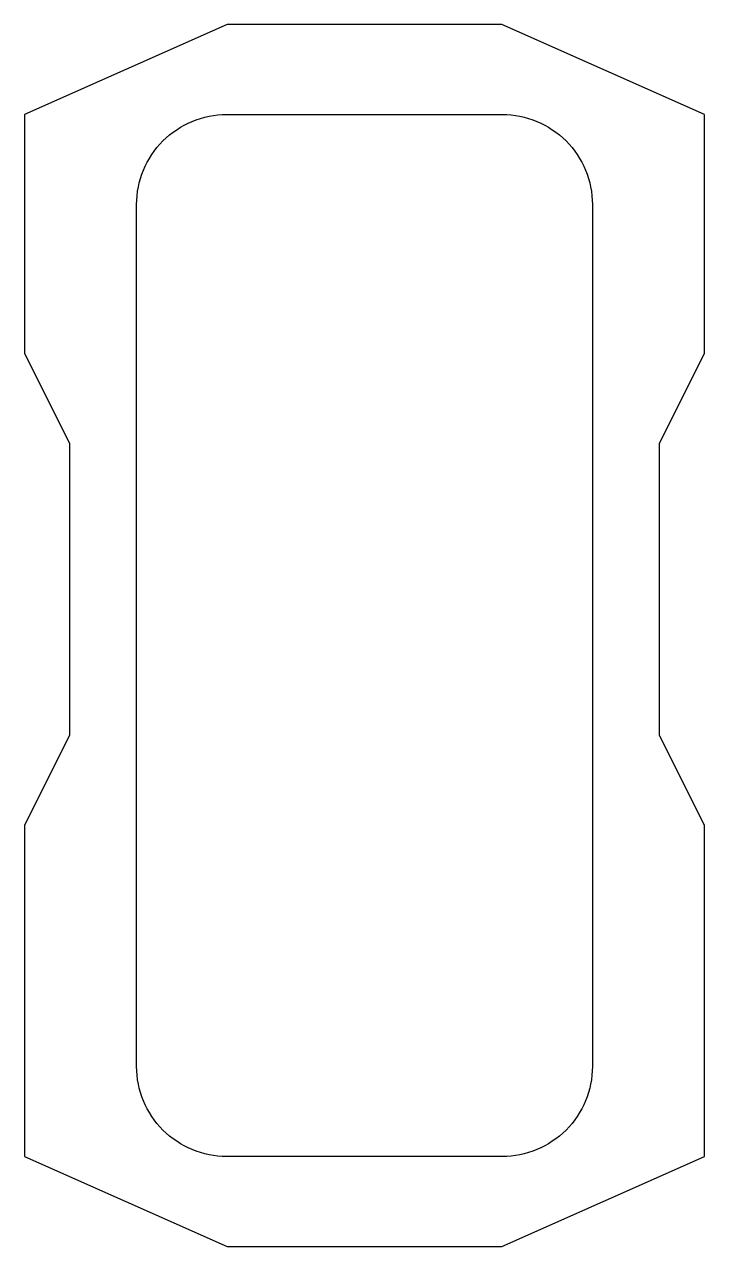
# Model space of a CAD drawing. Header units: millimetres. Extents: x -76 to 76, y -136 to 136.
import ezdxf

# ---------------------------------------------------------------- set-up
doc = ezdxf.new("R2010")
doc.units = ezdxf.units.MM

msp = doc.modelspace()

# ---------------------------------------------------------------- linework, layer by layer
msp.add_lwpolyline([(75.5, -42.15), (65.5, -22.15), (65.5, 42.65), (75.5, 62.65), (75.5, 115.65), (30.5, 135.65), (-30.5, 135.65), (-75.5, 115.65), (-75.5, 62.65), (-65.5, 42.65), (-65.5, -22.15), (-75.5, -42.15), (-75.5, -115.65), (-30.5, -135.65), (30.5, -135.65), (75.5, -115.65)], close=True)
msp.add_lwpolyline([(30.6, -115.65), (-30.6, -115.65, -0.414214), (-50.6, -95.65), (-50.6, 95.65, -0.414214), (-30.6, 115.65), (30.6, 115.65, -0.414214), (50.6, 95.65), (50.6, -95.65, -0.414214)], format="xyb", close=True)

doc.saveas('drawing.dxf')
